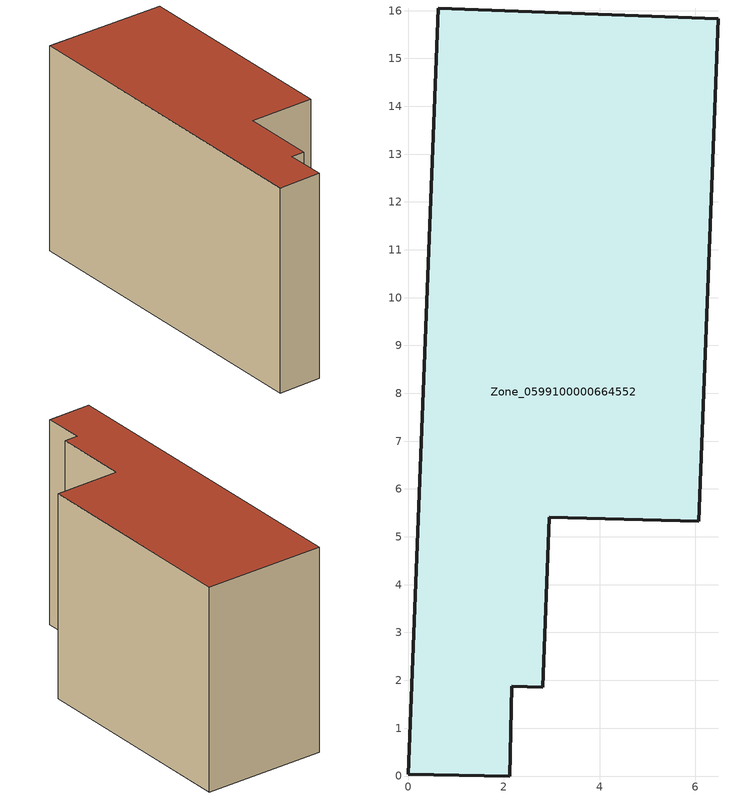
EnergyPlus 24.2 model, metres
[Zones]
Zone_0599100000664552
 floor ground (C_G): 0.63,16.05 6.48,15.83 6.07,5.32 2.95,5.4 2.81,1.86 2.16,1.87 2.12,0 0,0.04 z0
 wall outside (C_F): 6.48,15.83 0.63,16.05 0,0.04 2.12,0 2.16,1.87 2.81,1.86 2.95,5.4 6.07,5.32 6.48,15.83 z0:9.83
 roof outside (C_R): 6.07,5.32 6.48,15.83 0.63,16.05 0,0.04 2.12,0 2.16,1.87 2.81,1.86 2.95,5.4 z9.83
[BUILDING]
Pand.0599100000664552: North Axis=0; Terrain=City; Loads Convergence Tolerance Value=0.04; Temperature Convergence Tolerance Value=0.4; Solar Distribution=FullExterior; Maximum Number of Warmup Days=25; Minimum Number of Warmup Days=1
[Site:Location]
Rotterdam.The.Hague.AP_ZH_NLD Design_Conditions: Latitude=51.96; Longitude=4.45; Time Zone=1; Elevation=-4.5
[SITE:GROUNDTEMPERATURE:BUILDINGSURFACE]
18, 18, 18, 18, 18, 18, 18, 18, 18, 18, 18, 18
[MATERIAL] Thermal Absorptance=0.9; Solar Absorptance=0.7; Visible Absorptance=0.7
Name | Roughness | Thickness | Conductivity | Density | Specific Heat
G.TI.1946 | MediumSmooth | 0.15 | 1 | 540 | 1210
F.TI.1946 | Rough | 0.3 | 0.857143 | 1920 | 840
R.TI.1946 | MediumRough | 0.2 | 0.1 | 1500 | 1000
[CONSTRUCTION]
C_G: G.TI.1946
C_F: F.TI.1946
C_R: R.TI.1946
[ZONE]
Zone_0599100000664552: Type=1; Multiplier=1; Ceiling Height=Autocalculate; Volume=Autocalculate; Floor Area=autocalculate; Part of Total Floor Area=Yes
[ZONEINFILTRATION:DESIGNFLOWRATE]
Infil_Zone_0599100000664552: Zone or ZoneList or Space or SpaceList=Zone_0599100000664552; Schedule=AlwaysOn; Design Flow Rate Calculation Method=Flow/Area; Flow Rate per Floor Area=0.003; Constant Term Coefficient=1; Temperature Term Coefficient=0; Velocity Term Coefficient=0; Velocity Squared Term Coefficient=0
[HVACTEMPLATE:ZONE:IDEALLOADSAIRSYSTEM]
Zone_0599100000664552: Maximum Heating Supply Air Temperature=50; Minimum Cooling Supply Air Temperature=13; Maximum Heating Supply Air Humidity Ratio=0.0156; Minimum Cooling Supply Air Humidity Ratio=0.0077; Heating Limit=NoLimit; Cooling Limit=NoLimit; Dehumidification Control Type=ConstantSensibleHeatRatio; Cooling Sensible Heat Ratio=0.7; Dehumidification Setpoint=60; Humidification Control Type=None; Humidification Setpoint=30; Outdoor Air Method=None; Outdoor Air Flow Rate per Person=0.00944; Outdoor Air Flow Rate per Zone Floor Area=0; Outdoor Air Flow Rate per Zone=0; Demand Controlled Ventilation Type=None; Outdoor Air Economizer Type=NoEconomizer; Heat Recovery Type=None; Sensible Heat Recovery Effectiveness=0.7; Latent Heat Recovery Effectiveness=0.65
[ZONECONTROL:THERMOSTAT]
ThermostatControl_Zone_0599100000664552: Zone or ZoneList=Zone_0599100000664552; Control Type Schedule=DualSetpointControlType; Control 1=Thermostat_Zone_0599100000664552; Temperature Difference Between Cutout And Setpoint=0
[THERMOSTATSETPOINT:DUALSETPOINT]
Thermostat_Zone_0599100000664552: Heating Setpoint Temperature Schedule=HeatingSetpoint_Zone_0599100000664552; Cooling Setpoint Temperature Schedule=CoolingSetpoint_Zone_0599100000664552
[SCHEDULE:COMPACT]
HeatingSetpoint_Zone_0599100000664552: Through: 12/31, For: AllDays, Until: 24:00, 21
CoolingSetpoint_Zone_0599100000664552: Through: 12/31, For: AllDays, Until: 24:00, 24
DualSetpointControlType: Through: 12/31, For: AllDays, Until: 24:00, 4
AlwaysOn: Through: 12/31, For: AllDays, Until: 24:00, 1
